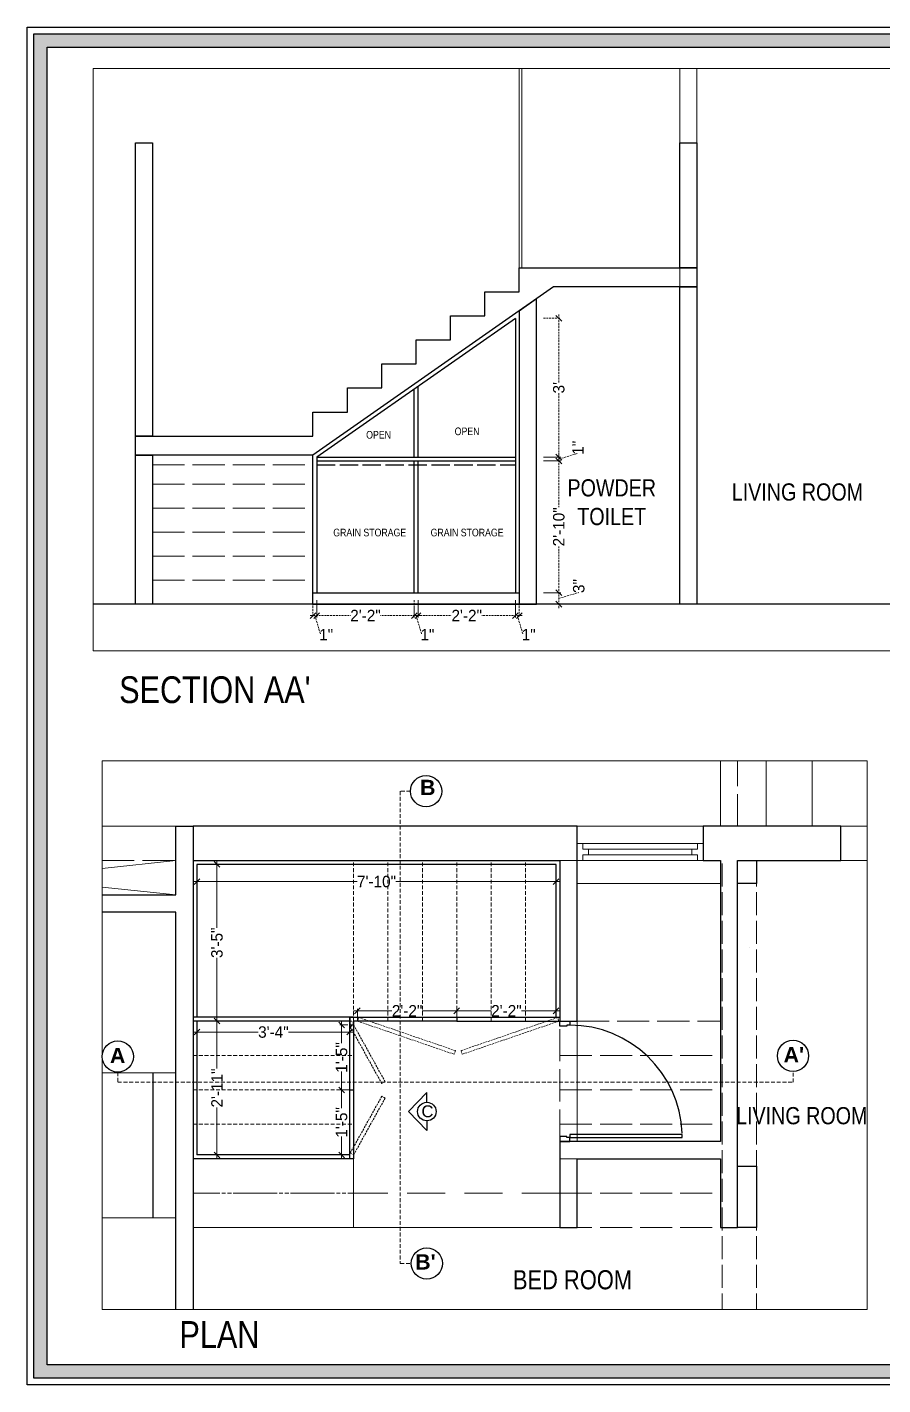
# Model space of a CAD drawing. Header units: millimetres. Extents: x 35877 to 3066687, y -650199 to -40525.
# Drawn here: x 146711.8 to 146935.8, y -179513.2 to -179158 of the extents above; entities that cross this region are included whole.
import ezdxf

# ---------------------------------------------------------------- set-up
doc = ezdxf.new("R2010")
doc.units = ezdxf.units.MM
doc.header["$MEASUREMENT"] = 0
doc.header["$PDMODE"] = 35
for name, pattern in [('00 . GROUND FLOOR$0$DASHED', [0.75, 0.5, -0.25]), ('ACAD_ISO02W100', [15, 12, -3]), ('ACAD_ISO04W100', [30, 24, -3, 0, -3]), ('DASHED', [0.75, 0.5, -0.25]), ('DASHEDX2', [1.5, 1, -0.5])]:
    doc.linetypes.add(name, pattern=pattern)
doc.layers.get('Defpoints').update_dxf_attribs({"color": 220})
for name, color, linetype in [('AR DOOR', 40, 'Continuous'), ('AR ELE-5', 134, 'Continuous'), ('SECTION ( Text )', 250, 'Continuous')]:
    doc.layers.add(name, color=color, linetype=linetype)
for name, color, linetype, lineweight in [('DIM.', 250, 'Continuous', 13), ('dim05', 1, 'Continuous', 13), ('Dimensions', 10, 'Continuous', 0), ('FALSE CEILING', 6, 'Continuous', 30), ('FUR', 250, 'Continuous', 0), ('FURNITURE', 32, 'Continuous', 9), ('furniture dimensions', 1, 'DASHED', 0), ('FURNITURE-1', 252, 'Continuous', 13), ('GROUND FLOOR', 7, 'Continuous', 9), ('GROUND FLOOR  ( PLINE )', 251, 'Continuous', 30), ('GROUND FLOOR ( DW_RAIL )', 7, 'Continuous', 9), ('GROUND FLOOR ( STAIR )', 251, 'Continuous', 9), ('Labelling', 1, 'Continuous', 25), ('NAME PLATE', 7, 'Continuous', 25), ('SECTION', 7, 'Continuous', 9), ('SECTION ( PLine )', 251, 'Continuous', 30), ('SECTION ( SLAB PLine )', 104, 'Continuous', 30), ('Text', 7, 'Continuous', 15), ('wall', 7, 'Continuous', 30)]:
    doc.layers.add(name, color=color, linetype=linetype, lineweight=lineweight)
doc.styles.add('century g', font='GOTHIC.TTF')
doc.styles.add('KATHA', font='swissc.ttf')
doc.styles.get("Standard").update_dxf_attribs({"font": 'arial.ttf', "height": 6})
doc.dimstyles.new('Archana', dxfattribs={"dimtxt": 2, "dimasz": 0.75, "dimexe": 0.5, "dimexo": 0.5, "dimgap": 0, "dimtad": 0, "dimzin": 0, "dimdsep": 46, "dimlunit": 4, "dimtxsty": 'century g', "dimblk": 'OBLIQUE', "dimcen": 0, "dimdle": 1, "dimclrd": 256, "dimclre": 256, "dimclrt": 256, "dimadec": 0, "dimazin": 0, "dimtfac": 1, "dimtofl": 0, "dimtmove": 1, "dimatfit": 3, "dimfxl": 1, "dimfxlon": 1, "dimtolj": 1, "dimtzin": 0, "dimlwd": -1, "dimlwe": -1, "dimarcsym": 0})

# ---------------------------------------------------------------- blocks, each defined once
blk = doc.blocks.new('*U18')
for points in [[(0, 0), (0, 1120), (-30, 1120), (-30, 0)], [(40, 0), (0, 0), (0, -30), (-10, -30), (-10, -100), (40, -100)], [(-1160, 0), (-1120, 0), (-1120, -30), (-1110, -30), (-1110, -100), (-1160, -100)]]:
    blk.add_lwpolyline(points, close=True)
at = {"layer": 'AR ELE-5', "linetype": 'ByBlock', "ltscale": 15}
blk.add_arc((2, -1), 1122, 92.373, 179.9653, dxfattribs=at)
blk = doc.blocks.new('_Oblique')
at = {"layer": 'wall', "color": 0, "lineweight": -2}
blk.add_line((-0.5, -0.5), (0.5, 0.5), dxfattribs=at)
blk = doc.blocks.new('*D913')
at = {"layer": 'Defpoints', "color": 0, "linetype": 'Continuous', "lineweight": 0, "transparency": 16777216}
for p in [(146798.29, -179418.07), (146824.29, -179415.37), (146824.29, -179418.07)]:
    blk.add_point(p, dxfattribs=at)
at = {"layer": 'furniture dimensions', "color": 5, "linetype": 'Continuous', "transparency": 16777216}
for p, q in [((146797.29, -179415.37), (146807.33, -179415.37)), ((146825.29, -179415.37), (146815.24, -179415.37)), ((146824.29, -179417.57), (146824.29, -179414.87))]:
    blk.add_line(p, q, dxfattribs=at)
at = {"layer": 'furniture dimensions', "color": 5, "linetype": 'ByBlock', "transparency": 16777216}
blk.add_line((146798.29, -179417.57), (146798.29, -179414.87), dxfattribs=at)
at = {"layer": 'furniture dimensions', "color": 5, "linetype": 'Continuous', "transparency": 16777216, "xscale": 1.5, "yscale": 1.5, "zscale": 1.5, "rotation": 180}
blk.add_blockref('_Oblique', (146798.29, -179415.37), dxfattribs=at)
at = {"layer": 'furniture dimensions', "color": 5, "linetype": 'Continuous', "transparency": 16777216, "xscale": 1.5, "yscale": 1.5, "zscale": 1.5}
blk.add_blockref('_Oblique', (146824.29, -179415.37), dxfattribs=at)
at = {"layer": 'furniture dimensions', "linetype": 'Continuous', "lineweight": 0, "transparency": 16777216, "insert": (146811.29, -179415.37), "char_height": 3, "attachment_point": 5, "style": 'century g'}
blk.add_mtext('\\A1;2\'-2"', dxfattribs=at)
blk = doc.blocks.new('*D914')
at = {"layer": 'Defpoints', "color": 0, "linetype": 'Continuous', "lineweight": 0, "transparency": 16777216}
for p in [(146824.29, -179418.07), (146850.29, -179415.37), (146850.29, -179417.07)]:
    blk.add_point(p, dxfattribs=at)
at = {"layer": 'furniture dimensions', "color": 5, "linetype": 'Continuous', "transparency": 16777216}
for p, q in [((146823.29, -179415.37), (146833.33, -179415.37)), ((146851.29, -179415.37), (146841.24, -179415.37)), ((146850.29, -179416.57), (146850.29, -179414.87))]:
    blk.add_line(p, q, dxfattribs=at)
at = {"layer": 'furniture dimensions', "color": 5, "linetype": 'ByBlock', "transparency": 16777216}
blk.add_line((146824.29, -179417.57), (146824.29, -179414.87), dxfattribs=at)
at = {"layer": 'furniture dimensions', "color": 5, "linetype": 'Continuous', "transparency": 16777216, "xscale": 1.5, "yscale": 1.5, "zscale": 1.5, "rotation": 180}
blk.add_blockref('_Oblique', (146824.29, -179415.37), dxfattribs=at)
at = {"layer": 'furniture dimensions', "color": 5, "linetype": 'Continuous', "transparency": 16777216, "xscale": 1.5, "yscale": 1.5, "zscale": 1.5}
blk.add_blockref('_Oblique', (146850.29, -179415.37), dxfattribs=at)
at = {"layer": 'furniture dimensions', "linetype": 'Continuous', "lineweight": 0, "transparency": 16777216, "insert": (146837.29, -179415.37), "char_height": 3, "attachment_point": 5, "style": 'century g'}
blk.add_mtext('\\A1;2\'-2"', dxfattribs=at)
blk = doc.blocks.new('*D915')
at = {"layer": 'Defpoints', "color": 0, "linetype": 'Continuous', "lineweight": 0, "transparency": 16777216}
for p in [(146796.29, -179419.07), (146794.14, -179436.07), (146796.29, -179436.07)]:
    blk.add_point(p, dxfattribs=at)
at = {"layer": 'furniture dimensions', "color": 5, "linetype": 'Continuous', "transparency": 16777216}
for p, q in [((146794.14, -179418.07), (146794.14, -179423.84)), ((146794.14, -179437.07), (146794.14, -179431.29)), ((146795.79, -179436.07), (146793.64, -179436.07))]:
    blk.add_line(p, q, dxfattribs=at)
at = {"layer": 'furniture dimensions', "color": 5, "linetype": 'ByBlock', "transparency": 16777216}
blk.add_line((146795.79, -179419.07), (146793.64, -179419.07), dxfattribs=at)
at = {"layer": 'furniture dimensions', "color": 5, "linetype": 'Continuous', "transparency": 16777216, "xscale": 1.5, "yscale": 1.5, "zscale": 1.5}
for p, rotation in [((146794.14, -179419.07), 90), ((146794.14, -179436.07), 270)]:
    blk.add_blockref('_Oblique', p, dxfattribs=dict(at, rotation=rotation))
at = {"layer": 'furniture dimensions', "linetype": 'Continuous', "lineweight": 0, "transparency": 16777216, "insert": (146794.14, -179427.57), "char_height": 3, "attachment_point": 5, "rotation": 90, "style": 'century g'}
blk.add_mtext('\\A1;1\'-5"', dxfattribs=at)
blk = doc.blocks.new('*D916')
at = {"layer": 'Defpoints', "color": 0, "linetype": 'Continuous', "lineweight": 0, "transparency": 16777216}
for p in [(146796.29, -179436.07), (146794.14, -179453.07), (146796.29, -179453.07)]:
    blk.add_point(p, dxfattribs=at)
at = {"layer": 'furniture dimensions', "color": 5, "linetype": 'Continuous', "transparency": 16777216}
for p, q in [((146794.14, -179435.07), (146794.14, -179440.84)), ((146794.14, -179454.07), (146794.14, -179448.29)), ((146795.79, -179453.07), (146793.64, -179453.07))]:
    blk.add_line(p, q, dxfattribs=at)
at = {"layer": 'furniture dimensions', "color": 5, "linetype": 'ByBlock', "transparency": 16777216}
blk.add_line((146795.79, -179436.07), (146793.64, -179436.07), dxfattribs=at)
at = {"layer": 'furniture dimensions', "color": 5, "linetype": 'Continuous', "transparency": 16777216, "xscale": 1.5, "yscale": 1.5, "zscale": 1.5}
for p, rotation in [((146794.14, -179436.07), 90), ((146794.14, -179453.07), 270)]:
    blk.add_blockref('_Oblique', p, dxfattribs=dict(at, rotation=rotation))
at = {"layer": 'furniture dimensions', "linetype": 'Continuous', "lineweight": 0, "transparency": 16777216, "insert": (146794.14, -179444.57), "char_height": 3, "attachment_point": 5, "rotation": 90, "style": 'century g'}
blk.add_mtext('\\A1;1\'-5"', dxfattribs=at)
blk = doc.blocks.new('*D917')
at = {"layer": 'Defpoints', "color": 0, "linetype": 'Continuous', "lineweight": 0, "transparency": 16777216}
for p in [(146763.16, -179377.07), (146761.52, -179418.07), (146763.93, -179418.07)]:
    blk.add_point(p, dxfattribs=at)
at = {"layer": 'furniture dimensions', "color": 5, "linetype": 'ByBlock', "transparency": 16777216}
blk.add_line((146762.66, -179377.07), (146761.02, -179377.07), dxfattribs=at)
at = {"layer": 'furniture dimensions', "color": 5, "linetype": 'Continuous', "transparency": 16777216}
for p, q in [((146761.52, -179376.07), (146761.52, -179393.62)), ((146761.52, -179419.07), (146761.52, -179401.51)), ((146763.43, -179418.07), (146761.02, -179418.07))]:
    blk.add_line(p, q, dxfattribs=at)
at = {"layer": 'furniture dimensions', "color": 5, "linetype": 'Continuous', "transparency": 16777216, "xscale": 1.5, "yscale": 1.5, "zscale": 1.5}
for p, rotation in [((146761.52, -179377.07), 90), ((146761.52, -179418.07), 270)]:
    blk.add_blockref('_Oblique', p, dxfattribs=dict(at, rotation=rotation))
at = {"layer": 'furniture dimensions', "linetype": 'Continuous', "lineweight": 0, "transparency": 16777216, "insert": (146761.52, -179397.57), "char_height": 3, "attachment_point": 5, "rotation": 90, "style": 'century g'}
blk.add_mtext('\\A1;3\'-5"', dxfattribs=at)
blk = doc.blocks.new('*D918')
at = {"layer": 'Defpoints', "color": 0, "linetype": 'Continuous', "lineweight": 0, "transparency": 16777216}
for p in [(146756.29, -179379.87), (146850.29, -179379.87), (146850.29, -179381.56)]:
    blk.add_point(p, dxfattribs=at)
at = {"layer": 'furniture dimensions', "color": 5, "linetype": 'Continuous', "transparency": 16777216}
for p, q in [((146755.29, -179381.56), (146798.26, -179381.56)), ((146851.29, -179381.56), (146808.31, -179381.56)), ((146850.29, -179380.37), (146850.29, -179382.06))]:
    blk.add_line(p, q, dxfattribs=at)
at = {"layer": 'furniture dimensions', "color": 5, "linetype": 'ByBlock', "transparency": 16777216}
blk.add_line((146756.29, -179380.37), (146756.29, -179382.06), dxfattribs=at)
at = {"layer": 'furniture dimensions', "color": 5, "linetype": 'Continuous', "transparency": 16777216, "xscale": 1.5, "yscale": 1.5, "zscale": 1.5, "rotation": 180}
blk.add_blockref('_Oblique', (146756.29, -179381.56), dxfattribs=at)
at = {"layer": 'furniture dimensions', "color": 5, "linetype": 'Continuous', "transparency": 16777216, "xscale": 1.5, "yscale": 1.5, "zscale": 1.5}
blk.add_blockref('_Oblique', (146850.29, -179381.56), dxfattribs=at)
at = {"layer": 'furniture dimensions', "linetype": 'Continuous', "lineweight": 0, "transparency": 16777216, "insert": (146803.29, -179381.56), "char_height": 3, "attachment_point": 5, "style": 'century g'}
blk.add_mtext('\\A1;7\'-10"', dxfattribs=at)
blk = doc.blocks.new('*D919')
at = {"layer": 'Defpoints', "color": 0, "linetype": 'Continuous', "lineweight": 0, "transparency": 16777216}
for p in [(146761.52, -179418.07), (146761.52, -179453.07), (146761.52, -179453.07)]:
    blk.add_point(p, dxfattribs=at)
at = {"layer": 'furniture dimensions', "color": 5, "linetype": 'Continuous', "transparency": 16777216}
for p, q in [((146761.52, -179417.07), (146761.52, -179430.45)), ((146761.52, -179454.07), (146761.52, -179440.68)), ((146761.52, -179453.07), (146762.02, -179453.07))]:
    blk.add_line(p, q, dxfattribs=at)
at = {"layer": 'furniture dimensions', "color": 5, "linetype": 'ByBlock', "transparency": 16777216}
blk.add_line((146761.52, -179418.07), (146762.02, -179418.07), dxfattribs=at)
at = {"layer": 'furniture dimensions', "color": 5, "linetype": 'Continuous', "transparency": 16777216, "xscale": 1.5, "yscale": 1.5, "zscale": 1.5}
for p, rotation in [((146761.52, -179418.07), 90), ((146761.52, -179453.07), 270)]:
    blk.add_blockref('_Oblique', p, dxfattribs=dict(at, rotation=rotation))
at = {"layer": 'furniture dimensions', "linetype": 'Continuous', "lineweight": 0, "transparency": 16777216, "insert": (146761.52, -179435.57), "char_height": 3, "attachment_point": 5, "rotation": 90, "style": 'century g'}
blk.add_mtext('\\A1;2\'-11"', dxfattribs=at)
blk = doc.blocks.new('*D920')
at = {"layer": 'Defpoints', "color": 0, "linetype": 'Continuous', "lineweight": 0, "transparency": 16777216}
for p in [(146756.29, -179420.11), (146796.29, -179420.86), (146796.29, -179420.95)]:
    blk.add_point(p, dxfattribs=at)
at = {"layer": 'furniture dimensions', "color": 5, "linetype": 'Continuous', "transparency": 16777216}
for p, q in [((146755.29, -179420.95), (146772.34, -179420.95)), ((146797.29, -179420.95), (146780.23, -179420.95)), ((146796.29, -179420.95), (146796.29, -179421.45))]:
    blk.add_line(p, q, dxfattribs=at)
at = {"layer": 'furniture dimensions', "color": 5, "linetype": 'ByBlock', "transparency": 16777216}
blk.add_line((146756.29, -179420.61), (146756.29, -179421.45), dxfattribs=at)
at = {"layer": 'furniture dimensions', "color": 5, "linetype": 'Continuous', "transparency": 16777216, "xscale": 1.5, "yscale": 1.5, "zscale": 1.5, "rotation": 180}
blk.add_blockref('_Oblique', (146756.29, -179420.95), dxfattribs=at)
at = {"layer": 'furniture dimensions', "color": 5, "linetype": 'Continuous', "transparency": 16777216, "xscale": 1.5, "yscale": 1.5, "zscale": 1.5}
blk.add_blockref('_Oblique', (146796.29, -179420.95), dxfattribs=at)
at = {"layer": 'furniture dimensions', "linetype": 'Continuous', "lineweight": 0, "transparency": 16777216, "insert": (146776.29, -179420.95), "char_height": 3, "attachment_point": 5, "style": 'century g'}
blk.add_mtext('\\A1;3\'-4"', dxfattribs=at)
blk = doc.blocks.new('*D921')
at = {"layer": 'Defpoints', "color": 0, "lineweight": 0, "transparency": 16777216}
for p in [(146787.65, -179305.98), (146813.15, -179305.98), (146813.15, -179311.95)]:
    blk.add_point(p, dxfattribs=at)
at = {"layer": 'furniture dimensions', "color": 5, "linetype": 'ByBlock', "transparency": 16777216}
blk.add_line((146787.65, -179307.95), (146787.65, -179312.45), dxfattribs=at)
at = {"layer": 'furniture dimensions', "color": 5, "transparency": 16777216}
for p, q in [((146813.15, -179307.95), (146813.15, -179312.45)), ((146786.65, -179311.95), (146796.45, -179311.95)), ((146814.15, -179311.95), (146804.36, -179311.95))]:
    blk.add_line(p, q, dxfattribs=at)
at = {"layer": 'furniture dimensions', "color": 5, "transparency": 16777216, "xscale": 1.5, "yscale": 1.5, "zscale": 1.5, "rotation": 180}
blk.add_blockref('_Oblique', (146787.65, -179311.95), dxfattribs=at)
at = {"layer": 'furniture dimensions', "color": 5, "transparency": 16777216, "xscale": 1.5, "yscale": 1.5, "zscale": 1.5}
blk.add_blockref('_Oblique', (146813.15, -179311.95), dxfattribs=at)
at = {"layer": 'furniture dimensions', "lineweight": 30, "transparency": 16777216, "insert": (146800.4, -179311.95), "char_height": 3, "attachment_point": 5, "style": 'century g'}
blk.add_mtext('\\A1;2\'-2"', dxfattribs=at)
blk = doc.blocks.new('*D922')
at = {"layer": 'Defpoints', "color": 0, "lineweight": 0, "transparency": 16777216}
for p in [(146814.15, -179305.98), (146839.65, -179305.98), (146839.65, -179311.95)]:
    blk.add_point(p, dxfattribs=at)
at = {"layer": 'furniture dimensions', "color": 5, "linetype": 'ByBlock', "transparency": 16777216}
blk.add_line((146814.15, -179307.95), (146814.15, -179312.45), dxfattribs=at)
at = {"layer": 'furniture dimensions', "color": 5, "transparency": 16777216}
for p, q in [((146839.65, -179307.95), (146839.65, -179312.45)), ((146813.15, -179311.95), (146822.95, -179311.95)), ((146840.65, -179311.95), (146830.86, -179311.95))]:
    blk.add_line(p, q, dxfattribs=at)
at = {"layer": 'furniture dimensions', "color": 5, "transparency": 16777216, "xscale": 1.5, "yscale": 1.5, "zscale": 1.5, "rotation": 180}
blk.add_blockref('_Oblique', (146814.15, -179311.95), dxfattribs=at)
at = {"layer": 'furniture dimensions', "color": 5, "transparency": 16777216, "xscale": 1.5, "yscale": 1.5, "zscale": 1.5}
blk.add_blockref('_Oblique', (146839.65, -179311.95), dxfattribs=at)
at = {"layer": 'furniture dimensions', "lineweight": 30, "transparency": 16777216, "insert": (146826.9, -179311.95), "char_height": 3, "attachment_point": 5, "style": 'century g'}
blk.add_mtext('\\A1;2\'-2"', dxfattribs=at)
blk = doc.blocks.new('*D923')
at = {"layer": 'Defpoints', "color": 0, "lineweight": 0, "transparency": 16777216}
for p in [(146839.65, -179305.98), (146840.65, -179305.98), (146840.65, -179311.95)]:
    blk.add_point(p, dxfattribs=at)
at = {"layer": 'furniture dimensions', "color": 5, "linetype": 'ByBlock', "transparency": 16777216}
blk.add_line((146839.65, -179307.95), (146839.65, -179312.45), dxfattribs=at)
at = {"layer": 'furniture dimensions', "color": 5, "transparency": 16777216}
for p, q in [((146840.65, -179307.95), (146840.65, -179312.45)), ((146838.65, -179311.95), (146841.65, -179311.95)), ((146840.15, -179311.95), (146841.65, -179316.95))]:
    blk.add_line(p, q, dxfattribs=at)
at = {"layer": 'furniture dimensions', "color": 5, "transparency": 16777216, "xscale": 1.5, "yscale": 1.5, "zscale": 1.5, "rotation": 180}
blk.add_blockref('_Oblique', (146839.65, -179311.95), dxfattribs=at)
at = {"layer": 'furniture dimensions', "color": 5, "transparency": 16777216, "xscale": 1.5, "yscale": 1.5, "zscale": 1.5}
blk.add_blockref('_Oblique', (146840.65, -179311.95), dxfattribs=at)
at = {"layer": 'furniture dimensions', "lineweight": 30, "transparency": 16777216, "insert": (146843.11, -179316.95), "char_height": 3, "attachment_point": 5, "style": 'century g'}
blk.add_mtext('\\A1;1"', dxfattribs=at)
blk = doc.blocks.new('*D924')
at = {"layer": 'Defpoints', "color": 0, "lineweight": 0, "transparency": 16777216}
for p in [(146786.65, -179305.98), (146787.65, -179305.98), (146786.65, -179311.95)]:
    blk.add_point(p, dxfattribs=at)
at = {"layer": 'furniture dimensions', "color": 5, "transparency": 16777216}
for p, q in [((146786.65, -179307.95), (146786.65, -179312.45)), ((146788.65, -179311.95), (146785.65, -179311.95)), ((146787.15, -179311.95), (146788.65, -179316.95))]:
    blk.add_line(p, q, dxfattribs=at)
at = {"layer": 'furniture dimensions', "color": 5, "linetype": 'ByBlock', "transparency": 16777216}
blk.add_line((146787.65, -179307.95), (146787.65, -179312.45), dxfattribs=at)
at = {"layer": 'furniture dimensions', "color": 5, "transparency": 16777216, "xscale": 1.5, "yscale": 1.5, "zscale": 1.5, "rotation": 180}
blk.add_blockref('_Oblique', (146786.65, -179311.95), dxfattribs=at)
at = {"layer": 'furniture dimensions', "color": 5, "transparency": 16777216, "xscale": 1.5, "yscale": 1.5, "zscale": 1.5}
blk.add_blockref('_Oblique', (146787.65, -179311.95), dxfattribs=at)
at = {"layer": 'furniture dimensions', "lineweight": 30, "transparency": 16777216, "insert": (146790.11, -179316.95), "char_height": 3, "attachment_point": 5, "style": 'century g'}
blk.add_mtext('\\A1;1"', dxfattribs=at)
blk = doc.blocks.new('*D912')
at = {"layer": 'Defpoints', "color": 0, "lineweight": 0, "transparency": 16777216}
for p in [(146830.83, -179271.5), (146840.65, -179305.98), (146851.01, -179305.98)]:
    blk.add_point(p, dxfattribs=at)
at = {"layer": 'furniture dimensions', "color": 5, "linetype": 'ByBlock', "transparency": 16777216}
blk.add_line((146847.01, -179271.5), (146851.51, -179271.5), dxfattribs=at)
at = {"layer": 'furniture dimensions', "color": 5, "transparency": 16777216}
for p, q in [((146851.01, -179270.5), (146851.01, -179283.63)), ((146851.01, -179306.98), (146851.01, -179293.85)), ((146847.01, -179305.98), (146851.51, -179305.98))]:
    blk.add_line(p, q, dxfattribs=at)
at = {"layer": 'furniture dimensions', "color": 5, "transparency": 16777216, "xscale": 1.5, "yscale": 1.5, "zscale": 1.5}
for p, rotation in [((146851.01, -179271.5), 90), ((146851.01, -179305.98), 270)]:
    blk.add_blockref('_Oblique', p, dxfattribs=dict(at, rotation=rotation))
at = {"layer": 'furniture dimensions', "lineweight": 30, "transparency": 16777216, "insert": (146851.01, -179288.74), "char_height": 3, "attachment_point": 5, "rotation": 90, "style": 'century g'}
blk.add_mtext('\\A1;2\'-10"', dxfattribs=at)
blk = doc.blocks.new('*D925')
at = {"layer": 'Defpoints', "color": 0, "lineweight": 0, "transparency": 16777216}
for p in [(146839.65, -179270.5), (146839.65, -179271.5), (146851.01, -179270.5)]:
    blk.add_point(p, dxfattribs=at)
at = {"layer": 'furniture dimensions', "color": 5, "transparency": 16777216}
for p, q in [((146847.01, -179270.5), (146851.51, -179270.5)), ((146851.01, -179272.5), (146851.01, -179269.5)), ((146851.01, -179271), (146856.01, -179269.5))]:
    blk.add_line(p, q, dxfattribs=at)
at = {"layer": 'furniture dimensions', "color": 5, "linetype": 'ByBlock', "transparency": 16777216}
blk.add_line((146847.01, -179271.5), (146851.51, -179271.5), dxfattribs=at)
at = {"layer": 'furniture dimensions', "color": 5, "transparency": 16777216, "xscale": 1.5, "yscale": 1.5, "zscale": 1.5}
for p, rotation in [((146851.01, -179270.5), 90), ((146851.01, -179271.5), 270)]:
    blk.add_blockref('_Oblique', p, dxfattribs=dict(at, rotation=rotation))
at = {"layer": 'furniture dimensions', "lineweight": 30, "transparency": 16777216, "insert": (146856.01, -179268.04), "char_height": 3, "attachment_point": 5, "rotation": 90, "style": 'century g'}
blk.add_mtext('\\A1;1"', dxfattribs=at)
blk = doc.blocks.new('*D926')
at = {"layer": 'Defpoints', "color": 0, "lineweight": 0, "transparency": 16777216}
for p in [(146839.65, -179234.18), (146851.01, -179234.18), (146838.65, -179270.5)]:
    blk.add_point(p, dxfattribs=at)
at = {"layer": 'furniture dimensions', "color": 5, "transparency": 16777216}
for p, q in [((146851.01, -179233.18), (146851.01, -179250.98)), ((146847.01, -179234.18), (146851.51, -179234.18)), ((146851.01, -179271.5), (146851.01, -179253.71))]:
    blk.add_line(p, q, dxfattribs=at)
at = {"layer": 'furniture dimensions', "color": 5, "linetype": 'ByBlock', "transparency": 16777216}
blk.add_line((146847.01, -179270.5), (146851.51, -179270.5), dxfattribs=at)
at = {"layer": 'furniture dimensions', "color": 5, "transparency": 16777216, "xscale": 1.5, "yscale": 1.5, "zscale": 1.5}
for p, rotation in [((146851.01, -179234.18), 90), ((146851.01, -179270.5), 270)]:
    blk.add_blockref('_Oblique', p, dxfattribs=dict(at, rotation=rotation))
at = {"layer": 'furniture dimensions', "lineweight": 30, "transparency": 16777216, "insert": (146851.01, -179252.34), "char_height": 3, "attachment_point": 5, "rotation": 90, "style": 'century g'}
blk.add_mtext("\\A1;3'", dxfattribs=at)
blk = doc.blocks.new('*D927')
at = {"layer": 'Defpoints', "color": 0, "lineweight": 0, "transparency": 16777216}
for p in [(146813.15, -179308.98), (146814.15, -179308.98), (146814.15, -179311.95)]:
    blk.add_point(p, dxfattribs=at)
at = {"layer": 'furniture dimensions', "color": 5, "linetype": 'ByBlock', "transparency": 16777216}
blk.add_line((146813.15, -179309.48), (146813.15, -179312.45), dxfattribs=at)
at = {"layer": 'furniture dimensions', "color": 5, "transparency": 16777216}
for p, q in [((146814.15, -179309.48), (146814.15, -179312.45)), ((146812.15, -179311.95), (146815.15, -179311.95)), ((146813.65, -179311.95), (146815.15, -179316.95))]:
    blk.add_line(p, q, dxfattribs=at)
at = {"layer": 'furniture dimensions', "color": 5, "transparency": 16777216, "xscale": 1.5, "yscale": 1.5, "zscale": 1.5, "rotation": 180}
blk.add_blockref('_Oblique', (146813.15, -179311.95), dxfattribs=at)
at = {"layer": 'furniture dimensions', "color": 5, "transparency": 16777216, "xscale": 1.5, "yscale": 1.5, "zscale": 1.5}
blk.add_blockref('_Oblique', (146814.15, -179311.95), dxfattribs=at)
at = {"layer": 'furniture dimensions', "lineweight": 30, "transparency": 16777216, "insert": (146816.61, -179316.95), "char_height": 3, "attachment_point": 5, "style": 'century g'}
blk.add_mtext('\\A1;1"', dxfattribs=at)
blk = doc.blocks.new('*D939')
at = {"layer": 'Defpoints', "color": 0, "lineweight": 0, "transparency": 16777216}
for p in [(146840.65, -179305.98), (146840.65, -179308.98), (146851.01, -179308.98)]:
    blk.add_point(p, dxfattribs=at)
at = {"layer": 'furniture dimensions', "color": 5, "linetype": 'ByBlock', "transparency": 16777216}
blk.add_line((146847.01, -179305.98), (146851.51, -179305.98), dxfattribs=at)
at = {"layer": 'furniture dimensions', "color": 5, "transparency": 16777216}
for p, q in [((146851.01, -179304.98), (146851.01, -179309.98)), ((146851.01, -179307.48), (146856.24, -179305.91)), ((146847.01, -179308.98), (146851.51, -179308.98))]:
    blk.add_line(p, q, dxfattribs=at)
at = {"layer": 'furniture dimensions', "color": 5, "transparency": 16777216, "xscale": 1.5, "yscale": 1.5, "zscale": 1.5}
for p, rotation in [((146851.01, -179305.98), 90), ((146851.01, -179308.98), 270)]:
    blk.add_blockref('_Oblique', p, dxfattribs=dict(at, rotation=rotation))
at = {"layer": 'furniture dimensions', "lineweight": 30, "transparency": 16777216, "insert": (146856.24, -179304.23), "char_height": 3, "attachment_point": 5, "rotation": 90, "style": 'century g'}
blk.add_mtext('\\A1;3"', dxfattribs=at)

msp = doc.modelspace()

# ---------------------------------------------------------------- hatches: boundary and pattern name
at = {"layer": 'NAME PLATE', "true_color": 0xd39e00, "transparency": 33554687}
h = msp.add_hatch(color=42, dxfattribs=at)
h.paths.add_polyline_path([(146713.5815, -179159.7462), (146713.5815, -179511.4875), (147213.3025, -179511.4875), (147213.3025, -179159.7462)])
h.paths.add_polyline_path([(146717.0886, -179163.2533), (147209.7954, -179163.2533), (147209.7954, -179507.9804), (146717.0886, -179507.9804)], flags=16)

# ---------------------------------------------------------------- linework, layer by layer
at = {"layer": 'dim05', "color": 18, "lineweight": 0, "true_color": 0x000000, "transparency": 33554687}
msp.add_lwpolyline([(146731.4843, -179349.9402), (146931.6845, -179349.9402), (146931.6845, -179493.5122), (146731.4843, -179493.5122)], close=True, dxfattribs=at)
at = {"layer": 'Dimensions', "color": 18, "lineweight": 30, "true_color": 0x000000, "transparency": 33554687}
for p, q in [((146811.6963, -179441.7377), (146816.4578, -179436.783)), ((146816.4578, -179439.3172), (146816.4578, -179436.783)), ((146811.6963, -179441.7377), (146816.4578, -179446.6923)), ((146816.4578, -179444.1582), (146816.4578, -179446.6923))]:
    msp.add_line(p, q, dxfattribs=at)
at = {"layer": 'FALSE CEILING', "color": 1, "linetype": 'DASHEDX2', "lineweight": 0, "transparency": 33554687, "elevation": 4.2221}
for points in [[(146812.1595, -179357.9137), (146809.5188, -179357.9137), (146809.5188, -179481.4865), (146812.3452, -179481.4865)], [(146735.5643, -179431.4314), (146735.5643, -179434.0721), (146912.3099, -179434.0721), (146912.3099, -179431.2456)]]:
    msp.add_lwpolyline(points, dxfattribs=at)
at = {"layer": 'FUR', "transparency": 33554687}
msp.add_line((146900.9202, -179398.7539), (146900.9202, -179398.7539), dxfattribs=at)
at = {"layer": 'FURNITURE', "lineweight": 30, "ltscale": 0.4, "transparency": 33554687}
for p, q in [((146840.654, -179232.2646), (146840.654, -179308.9789)), ((146839.654, -179234.1828), (146839.654, -179305.9789)), ((146813.154, -179270.5003), (146813.154, -179252.6907)), ((146814.154, -179270.5003), (146814.154, -179251.9923)), ((146786.654, -179308.9789), (146786.654, -179269.9789)), ((146787.654, -179270.5003), (146787.654, -179305.9789)), ((146787.654, -179270.5003), (146839.654, -179270.5003)), ((146787.654, -179271.5003), (146839.654, -179271.5003)), ((146813.154, -179305.9789), (146813.154, -179271.5003)), ((146813.154, -179276.1437), (146813.154, -179271.5003)), ((146814.154, -179305.9789), (146814.154, -179271.5003)), ((146814.154, -179276.1437), (146814.154, -179271.5003)), ((146786.654, -179305.9789), (146840.654, -179305.9789)), ((146786.654, -179308.9789), (146840.654, -179308.9789)), ((146796.2889, -179417.0652), (146755.2889, -179417.0652)), ((146796.2889, -179418.0652), (146755.2889, -179418.0652)), ((146796.2889, -179454.0652), (146796.2889, -179418.0652)), ((146797.2889, -179417.0652), (146851.2889, -179417.0652)), ((146824.2889, -179418.0652), (146797.2889, -179418.0652)), ((146797.2889, -179418.0652), (146797.2889, -179454.0652)), ((146824.2889, -179417.0652), (146824.2889, -179418.0652)), ((146824.2889, -179418.0652), (146851.2889, -179418.0652)), ((146796.2889, -179436.0652), (146797.2889, -179436.0652)), ((146796.2889, -179453.0652), (146756.2889, -179453.0652)), ((146796.2889, -179454.0652), (146755.2889, -179454.0652)), ((146797.2889, -179454.0652), (146796.2889, -179454.0652))]:
    msp.add_line(p, q, dxfattribs=at)
at = {"layer": 'FURNITURE', "color": 3, "linetype": 'ACAD_ISO02W100', "lineweight": 25, "ltscale": 0.4, "transparency": 33554687}
msp.add_line((146787.654, -179272.5003), (146839.654, -179272.5003), dxfattribs=at)
at = {"layer": 'FURNITURE', "lineweight": 30, "ltscale": 0.4, "transparency": 33554687}
for points in [[(146839.654, -179234.1828), (146787.654, -179270.5003)], [(146850.2889, -179417.0652), (146850.2889, -179377.0652), (146756.2889, -179377.0652), (146756.2889, -179417.0652)], [(146756.2889, -179418.0652), (146756.2889, -179453.0652)], [(146797.2889, -179417.0652), (146796.2889, -179417.0652), (146796.2889, -179419.0652), (146797.2889, -179419.0652), (146797.2889, -179418.0652)], [(146796.2889, -179418.0652), (146796.2889, -179417.0652), (146798.2889, -179417.0652), (146798.2889, -179418.0652), (146797.2889, -179418.0652)]]:
    msp.add_lwpolyline(points, dxfattribs=at)
at = {"layer": 'FURNITURE-1', "color": 1, "linetype": 'ByBlock', "lineweight": 30, "transparency": 33554687}
for centre in [(146816.2536, -179357.9137, 4.2221), (146735.5643, -179427.3373, 4.2221), (146912.3099, -179427.1516, 4.2221), (146816.4393, -179481.4865, 4.2221)]:
    msp.add_circle(centre, 4.0941, dxfattribs=at)
at = {"layer": 'GROUND FLOOR', "transparency": 33554687}
for p, q in [((146893.2889, -179367.0652), (146893.2889, -179349.9402)), ((146905.2889, -179367.0652), (146905.2889, -179349.9402)), ((146917.2889, -179367.0652), (146917.2889, -179349.9402)), ((146731.4843, -179367.0652), (146931.6845, -179367.0652)), ((146750.7889, -179385.0652), (146750.7889, -179367.0652)), ((146755.2889, -179493.5122), (146755.2889, -179367.0652)), ((146855.7889, -179367.0652), (146855.7889, -179449.5652)), ((146755.2889, -179376.0652), (146888.7889, -179376.0652)), ((146851.2889, -179376.0652), (146851.2889, -179418.0652)), ((146897.7889, -179376.0652), (146931.6845, -179376.0652)), ((146750.7889, -179493.5122), (146750.7889, -179389.5652)), ((146750.7889, -179431.5652), (146731.4843, -179431.5652)), ((146851.2889, -179449.5652), (146851.2889, -179472.0652)), ((146855.7889, -179454.0652), (146855.7889, -179472.0652)), ((146750.7889, -179469.5652), (146731.4843, -179469.5652))]:
    msp.add_line(p, q, dxfattribs=at)
at = {"layer": 'GROUND FLOOR', "linetype": 'ACAD_ISO02W100', "ltscale": 0.7, "transparency": 33554687}
msp.add_line((146731.4843, -179376.0652), (146750.7889, -179376.0652), dxfattribs=at)
at = {"layer": 'GROUND FLOOR', "color": 1, "linetype": 'ACAD_ISO04W100', "transparency": 33554687}
for p, q in [((146731.4843, -179378.0973), (146750.7889, -179376.0652)), ((146750.7889, -179385.0652), (146731.4843, -179383.0332))]:
    msp.add_line(p, q, dxfattribs=at)
at = {"layer": 'GROUND FLOOR', "color": 5, "transparency": 33554687}
msp.add_line((146851.2889, -179449.5652), (146893.2889, -179449.5652), dxfattribs=at)
at = {"layer": 'GROUND FLOOR', "color": 1, "linetype": 'ACAD_ISO02W100', "ltscale": 0.7, "transparency": 33554687}
msp.add_lwpolyline([(146897.7889, -179367.0652), (146897.7889, -179349.9402)], dxfattribs=at)
at = {"layer": 'GROUND FLOOR', "transparency": 33554687}
msp.add_lwpolyline([(146797.2889, -179472.0652), (146797.2889, -179418.0652), (146851.2889, -179418.0652)], dxfattribs=at)
at = {"layer": 'GROUND FLOOR  ( PLINE )', "lineweight": 0, "transparency": 33554687}
msp.add_line((146855.7889, -179382.0652), (146893.2889, -179382.0652), dxfattribs=at)
msp.add_lwpolyline([(146940.2177, -179168.8254), (146729.1221, -179168.8254), (146729.1221, -179321.1954), (146940.2177, -179321.1954)], close=True, dxfattribs=at)
at = {"layer": 'GROUND FLOOR  ( PLINE )', "transparency": 33554687}
for points in [[(146731.4843, -179385.0652), (146750.7889, -179385.0652), (146750.7889, -179367.0652), (146755.2889, -179367.0652), (146755.2889, -179493.5122)], [(146893.2889, -179376.0652), (146893.2889, -179449.5652), (146851.2889, -179449.5652), (146851.2889, -179472.0652), (146855.7889, -179472.0652), (146855.7889, -179454.0652), (146893.2889, -179454.0652), (146893.2889, -179472.0652), (146897.7889, -179472.0652), (146897.7889, -179376.0652), (146924.7889, -179376.0652), (146924.7889, -179367.0652), (146893.2889, -179367.0652)], [(146893.2889, -179367.0652), (146893.2889, -179367.0652), (146888.7889, -179367.0652), (146888.7889, -179376.0652), (146893.2889, -179376.0652)], [(146750.7889, -179389.5652), (146731.4843, -179389.5652)], [(146750.7889, -179493.5122), (146750.7889, -179389.5652)], [(146744.7889, -179469.5652), (146744.7889, -179431.5652)]]:
    msp.add_lwpolyline(points, dxfattribs=at)
msp.add_lwpolyline([(146755.2889, -179376.0652), (146851.2889, -179376.0652), (146851.2889, -179418.0652), (146855.7889, -179418.0652), (146855.7889, -179367.0652), (146755.2889, -179367.0652)], close=True, dxfattribs=at)
at = {"layer": 'GROUND FLOOR ( DW_RAIL )', "transparency": 33554687}
msp.add_lwpolyline([(146855.7889, -179376.0652), (146857.2889, -179376.0652), (146857.2889, -179374.5652), (146858.7889, -179374.5652), (146858.7889, -179373.0652), (146885.7889, -179373.0652), (146885.7889, -179374.5652), (146887.2889, -179374.5652), (146887.2889, -179376.0652), (146888.7889, -179376.0652), (146888.7889, -179371.5652), (146887.2889, -179371.5652), (146887.2889, -179373.0652), (146885.7889, -179373.0652), (146885.7889, -179374.5652), (146858.7889, -179374.5652), (146858.7889, -179373.0652), (146857.2889, -179373.0652), (146857.2889, -179371.5652), (146855.7889, -179371.5652), (146855.7889, -179376.0652), (146888.7889, -179376.0652), (146888.7889, -179371.5652), (146855.7889, -179371.5652)], close=True, dxfattribs=at)
at = {"layer": 'GROUND FLOOR ( STAIR )', "color": 9, "linetype": 'DASHEDX2', "true_color": 0xc7c8ca, "transparency": 33554687}
for p, q in [((146797.2889, -179472.0652), (146797.2889, -179376.0652)), ((146806.2889, -179418.0652), (146806.2889, -179376.0652)), ((146815.2889, -179418.0652), (146815.2889, -179376.0652)), ((146824.2889, -179418.0652), (146824.2889, -179376.0652)), ((146833.2889, -179418.0652), (146833.2889, -179376.0652)), ((146842.2889, -179418.0652), (146842.2889, -179376.0652)), ((146755.2889, -179418.0652), (146851.2889, -179418.0652)), ((146755.2889, -179427.0652), (146797.2889, -179427.0652)), ((146755.2889, -179436.0652), (146797.2889, -179436.0652)), ((146755.2889, -179445.0652), (146797.2889, -179445.0652)), ((146755.2889, -179454.0652), (146797.2889, -179454.0652)), ((146755.2889, -179463.0652), (146797.2889, -179463.0652))]:
    msp.add_line(p, q, dxfattribs=at)
at = {"layer": 'GROUND FLOOR ( STAIR )', "color": 5, "linetype": 'ACAD_ISO02W100', "ltscale": 0.7, "transparency": 33554687}
for p, q in [((146851.2889, -179449.5652), (146851.2889, -179418.0652)), ((146855.7889, -179418.0652), (146893.2889, -179418.0652)), ((146851.2889, -179427.0652), (146893.2889, -179427.0652)), ((146851.2889, -179436.0652), (146893.2889, -179436.0652)), ((146851.2889, -179445.0652), (146893.2889, -179445.0652)), ((146851.2889, -179454.0652), (146893.2889, -179454.0652)), ((146851.2889, -179463.0652), (146893.2889, -179463.0652)), ((146851.2889, -179472.0652), (146893.2889, -179472.0652))]:
    msp.add_line(p, q, dxfattribs=at)
at = {"layer": 'GROUND FLOOR ( STAIR )', "transparency": 33554687}
msp.add_line((146755.2889, -179472.0652), (146797.2889, -179472.0652), dxfattribs=at)
at = {"layer": 'GROUND FLOOR ( STAIR )', "color": 27, "linetype": '00 . GROUND FLOOR$0$DASHED', "lineweight": 5, "true_color": 0x7d5120, "transparency": 33554687}
for points in [[(146798.6132, -179417.1192), (146823.9183, -179425.7917), (146823.5941, -179426.7377), (146798.2889, -179418.0652)], [(146850.7147, -179417.1192), (146825.4096, -179425.7917), (146825.7338, -179426.7377), (146851.0389, -179418.0652)], [(146796.4149, -179419.551), (146797.2889, -179419.0652), (146805.5474, -179433.9245), (146804.6733, -179434.4103)], [(146796.4149, -179452.5794), (146797.2889, -179453.0652), (146805.5474, -179438.2059), (146804.6733, -179437.7201)]]:
    msp.add_lwpolyline(points, close=True, dxfattribs=at)
at = {"layer": 'Labelling', "color": 251, "linetype": 'ACAD_ISO02W100', "lineweight": 0, "ltscale": 0.5, "true_color": 0x636466, "transparency": 33554687}
for p, q in [((146893.7889, -179376.8159), (146893.7889, -179493.5122)), ((146902.7889, -179376.8159), (146902.7889, -179493.5122))]:
    msp.add_line(p, q, dxfattribs=at)
at = {"layer": 'Labelling', "color": 9, "linetype": 'DASHEDX2', "lineweight": 0, "ltscale": 10, "true_color": 0xc7c8ca, "transparency": 33554687}
msp.add_line((146851.2889, -179463.0652), (146755.2889, -179463.0652), dxfattribs=at)
at = {"layer": 'Labelling', "color": 251, "linetype": 'ACAD_ISO02W100', "lineweight": 0, "ltscale": 10, "true_color": 0x636466, "transparency": 33554687}
msp.add_line((146851.2889, -179472.0652), (146755.2889, -179472.0652), dxfattribs=at)
at = {"layer": 'Labelling', "lineweight": 30, "ltscale": 10, "transparency": 33554687}
for points in [[(146902.7889, -179382.0652), (146897.7889, -179382.0652), (146897.7889, -179376.0652), (146902.7889, -179376.0652)], [(146902.7889, -179472.0652), (146897.7889, -179472.0652), (146897.7889, -179456.0652), (146902.7889, -179456.0652)]]:
    msp.add_lwpolyline(points, close=True, dxfattribs=at)
at = {"layer": 'NAME PLATE', "color": 42, "true_color": 0xd39e00, "transparency": 33554687}
for points in [[(146711.8279, -179157.9926), (147215.0561, -179157.9926), (147215.0561, -179513.2411), (146711.8279, -179513.2411)], [(146713.5815, -179159.7462), (147213.3025, -179159.7462), (147213.3025, -179511.4875), (146713.5815, -179511.4875)], [(146717.0886, -179163.2533), (147209.7954, -179163.2533), (147209.7954, -179507.9804), (146717.0886, -179507.9804)]]:
    msp.add_lwpolyline(points, close=True, dxfattribs=at)
at = {"layer": 'SECTION', "transparency": 33554687}
for p, q in [((146840.654, -179220.9789), (146840.654, -179168.8254)), ((146882.654, -179239.8361), (146882.654, -179168.8254)), ((146887.154, -179308.9789), (146887.154, -179168.8254)), ((146744.654, -179264.9789), (146744.654, -179188.2646)), ((146882.654, -179308.9789), (146882.654, -179244.8361)), ((146786.654, -179308.9789), (146786.654, -179269.9789)), ((146940.2177, -179308.9789), (146729.1221, -179308.9789))]:
    msp.add_line(p, q, dxfattribs=at)
at = {"layer": 'SECTION', "color": 6, "linetype": 'ACAD_ISO02W100', "ltscale": 0.7, "transparency": 33554687}
for p, q in [((146744.654, -179272.5504), (146786.654, -179272.5504)), ((146744.654, -179277.5504), (146786.654, -179277.5504)), ((146744.654, -179283.8361), (146786.654, -179283.8361)), ((146744.654, -179290.1218), (146786.654, -179290.1218)), ((146744.654, -179296.4075), (146786.654, -179296.4075)), ((146744.654, -179302.6932), (146786.654, -179302.6932))]:
    msp.add_line(p, q, dxfattribs=at)
at = {"layer": 'SECTION', "transparency": 33554687}
msp.add_lwpolyline([(146841.354, -179168.8254), (146841.354, -179220.9789), (146840.654, -179220.9789), (146840.654, -179168.8254)], dxfattribs=at)
msp.add_lwpolyline([(146740.154, -179269.9789), (146740.154, -179264.9789), (146786.654, -179264.9789), (146786.654, -179258.6932), (146795.654, -179258.6932), (146795.654, -179252.4075), (146804.654, -179252.4075), (146804.654, -179246.1218), (146813.654, -179246.1218), (146813.654, -179239.8361), (146822.654, -179239.8361), (146822.654, -179233.5504), (146831.654, -179233.5504), (146831.654, -179227.2646), (146840.654, -179227.2646), (146840.654, -179220.9789), (146887.154, -179220.9789), (146887.154, -179225.9789), (146849.654, -179225.9789), (146786.654, -179269.9789)], close=True, dxfattribs=at)
at = {"layer": 'SECTION ( PLine )', "transparency": 33554687}
msp.add_line((146940.2177, -179308.9789), (146729.1221, -179308.9789), dxfattribs=at)
for points in [[(146744.654, -179264.9789), (146740.154, -179264.9789), (146740.154, -179188.2646), (146744.654, -179188.2646)], [(146887.154, -179220.9789), (146882.654, -179220.9789), (146882.654, -179188.2646), (146887.154, -179188.2646)], [(146887.154, -179308.9789), (146882.654, -179308.9789), (146882.654, -179225.9789), (146887.154, -179225.9789)], [(146840.654, -179308.9789), (146845.154, -179308.9789), (146845.154, -179229.1218), (146840.654, -179232.2646)], [(146744.654, -179308.9789), (146740.154, -179308.9789), (146740.154, -179269.9789), (146744.654, -179269.9789)]]:
    msp.add_lwpolyline(points, close=True, dxfattribs=at)
at = {"layer": 'SECTION ( SLAB PLine )', "color": 1, "transparency": 33554687}
msp.add_lwpolyline([(146740.154, -179269.9789), (146740.154, -179264.9789), (146786.654, -179264.9789), (146786.654, -179258.6932), (146795.654, -179258.6932), (146795.654, -179252.4075), (146804.654, -179252.4075), (146804.654, -179246.1218), (146813.654, -179246.1218), (146813.654, -179239.8361), (146822.654, -179239.8361), (146822.654, -179233.5504), (146831.654, -179233.5504), (146831.654, -179227.2646), (146840.654, -179227.2646), (146840.654, -179220.9789), (146887.154, -179220.9789), (146887.154, -179225.9789), (146849.654, -179225.9789), (146786.654, -179269.9789)], close=True, dxfattribs=at)
at = {"layer": 'Text', "color": 18, "lineweight": 30, "true_color": 0x000000, "transparency": 33554687}
msp.add_circle((146816.4578, -179441.7377), 2.4205, dxfattribs=at)

# ---------------------------------------------------------------- block references
at = {"layer": 'AR DOOR', "linetype": 'ByBlock', "lineweight": -2, "transparency": 33554687, "extrusion": (0, 0, -1), "xscale": -0.02624999999989069, "yscale": 0.02624999999989069, "zscale": -0.02624999999989069, "rotation": 90}
msp.add_blockref('*U18', (-146853.9139, -179448.5152), dxfattribs=at)

# ---------------------------------------------------------------- texts
at = {"layer": 'DIM.', "color": 1, "transparency": 33554687, "char_height": 4, "attachment_point": 3}
for s, insert in [('{\\fArial|b1|i0|c0|p34;B}', (146818.7195, -179354.9322, 4.2221)), ('{\\fArial|b1|i0|c0|p34;A}', (146737.5369, -179425.0618, 4.2221)), ("{\\fArial|b1|i0|c0|p34;A'}", (146915.209, -179424.8761, 4.2221)), ("{\\fArial|b1|i0|c0|p34;B'}", (146818.7713, -179479.0755, 4.2221))]:
    msp.add_mtext_dynamic_manual_height_columns(s, width=81.875724, gutter_width=1.1277, heights=[0], dxfattribs=dict(at, insert=insert))
at = {"layer": 'SECTION ( Text )', "color": 1, "transparency": 33554687, "attachment_point": 5, "style": 'KATHA'}
for s, insert, char_height in [('OPEN', (146803.8231, -179264.6696), 2), ('OPEN', (146826.9916, -179263.7626), 2), ('GRAIN STORAGE', (146801.5078, -179290.2424), 2), ('GRAIN STORAGE', (146826.9916, -179290.2424), 2), ("SECTION AA'", (146760.9683, -179331.4013), 7), ('PLAN', (146762.1619, -179500.0706), 7)]:
    msp.add_mtext(s, dxfattribs=dict(at, insert=insert, char_height=char_height))
at = {"layer": 'SECTION ( Text )', "transparency": 33554687, "attachment_point": 5, "style": 'KATHA'}
for s, insert, char_height in [('POWDER \\PTOILET', (146864.8585, -179282.316), 4.5), ('LIVING ROOM', (146913.4678, -179279.6469), 4.5), ('LIVING ROOM', (146914.6027, -179442.8449), 4.5), ('BED ROOM', (146854.5831, -179485.7736), 5)]:
    msp.add_mtext(s, dxfattribs=dict(at, insert=insert, char_height=char_height))
at = {"layer": 'Text', "color": 1, "transparency": 33554687, "insert": (146815.0462, -179440.1075), "char_height": 3.1212, "attachment_point": 1}
msp.add_mtext_dynamic_manual_height_columns('C', width=6.876742, gutter_width=9.7539, heights=[0], dxfattribs=at)

# ---------------------------------------------------------------- dimensions: what is measured, and where the dimension line sits
at = {"layer": 'furniture dimensions', "color": 242, "lineweight": 30, "true_color": 0xcd2027, "transparency": 33554687}
for base, p1, p2, picture, middle in [((146851.0088, -179234.1828), (146838.654, -179270.5003), (146839.654, -179234.1828), '*D926', (146851.0088, -179252.3415)), ((146851.0088, -179270.5003), (146839.654, -179271.5003), (146839.654, -179270.5003), '*D925', (146856.0088, -179269.5003)), ((146851.0088, -179305.9789), (146830.8262, -179271.5003), (146840.654, -179305.9789), '*D912', (146851.0088, -179288.7396)), ((146851.0088, -179308.9789), (146840.654, -179305.9789), (146840.654, -179308.9789), '*D939', (146856.2351, -179305.911))]:
    dim = msp.add_linear_dim(base=base, p1=p1, p2=p2, angle=90, dimstyle='Archana', override={"dimtxt": 3, "dimasz": 1.5, "dimdec": 0, "dimclrd": 5, "dimclre": 5, "dimfxl": 4}, dxfattribs=at)
    dim.commit()
    dim.dimension.update_dxf_attribs({"geometry": picture, "text_midpoint": middle})
for base, p1, p2, picture, middle in [((146786.654, -179311.95), (146787.654, -179305.9789), (146786.654, -179305.9789), '*D924', (146788.654, -179316.95)), ((146813.1539755361, -179311.9500211129), (146787.6539755361, -179305.9789228693), (146813.1539755361, -179305.9789228693), '*D921', (146800.4039755361, -179311.9500211129)), ((146839.6539755361, -179311.9500211129), (146814.1539755361, -179305.9789228693), (146839.6539755361, -179305.9789228693), '*D922', (146826.9039755361, -179311.9500211129)), ((146840.654, -179311.95), (146839.654, -179305.9789), (146840.654, -179305.9789), '*D923', (146841.654, -179316.95)), ((146814.154, -179311.95), (146813.154, -179308.9789), (146814.154, -179308.9789), '*D927', (146815.154, -179316.95))]:
    dim = msp.add_linear_dim(base=base, p1=p1, p2=p2, dimstyle='Archana', override={"dimtxt": 3, "dimasz": 1.5, "dimdec": 0, "dimclrd": 5, "dimclre": 5, "dimfxl": 4}, dxfattribs=at)
    dim.commit()
    dim.dimension.update_dxf_attribs({"geometry": picture, "text_midpoint": middle})
at = {"layer": 'furniture dimensions', "color": 5, "linetype": 'Continuous', "lineweight": 0, "transparency": 33554687}
for base, p1, p2, picture, middle in [((146761.518, -179418.0652), (146763.1631, -179377.0652), (146763.9325, -179418.0652), '*D917', (146761.518, -179397.5652)), ((146761.518, -179453.0652), (146761.518, -179418.0652), (146761.518, -179453.0652), '*D919', (146761.518, -179435.5652)), ((146794.1388, -179436.0652), (146796.2889, -179419.0652), (146796.2889, -179436.0652), '*D915', (146794.1388, -179427.5652)), ((146794.1388, -179453.0652), (146796.2889, -179436.0652), (146796.2889, -179453.0652), '*D916', (146794.1388, -179444.5652))]:
    dim = msp.add_linear_dim(base=base, p1=p1, p2=p2, angle=90, dimstyle='Archana', override={"dimtxt": 3, "dimasz": 1.5, "dimdec": 0, "dimclrd": 5, "dimclre": 5, "dimfxl": 4}, dxfattribs=at)
    dim.commit()
    dim.dimension.update_dxf_attribs({"geometry": picture, "text_midpoint": middle})
for base, p1, p2, picture, middle in [((146850.2889, -179381.5605), (146756.2889, -179379.8651), (146850.2889, -179379.8651), '*D918', (146803.2889, -179381.5605)), ((146824.2889, -179415.3657), (146798.2889, -179418.0652), (146824.2889, -179418.0652), '*D913', (146811.2889, -179415.3657)), ((146850.2889, -179415.3657), (146824.2889, -179418.0652), (146850.2889, -179417.0652), '*D914', (146837.2889, -179415.3657)), ((146796.2889, -179420.9548), (146756.2889, -179420.115), (146796.2889, -179420.8554), '*D920', (146776.2889, -179420.9548))]:
    dim = msp.add_linear_dim(base=base, p1=p1, p2=p2, dimstyle='Archana', override={"dimtxt": 3, "dimasz": 1.5, "dimdec": 0, "dimclrd": 5, "dimclre": 5, "dimfxl": 4}, dxfattribs=at)
    dim.commit()
    dim.dimension.update_dxf_attribs({"geometry": picture, "text_midpoint": middle})

doc.saveas('drawing.dxf')
